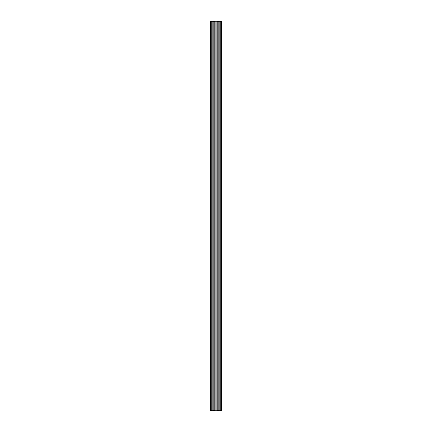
<?xml version="1.0" encoding="UTF-8"?>
<svg xmlns="http://www.w3.org/2000/svg" width="432" height="432" viewBox="0 0 432 432"><rect width="100%" height="100%" fill="white"/><g stroke="black" fill="none" stroke-linecap="round" stroke-linejoin="round"><path stroke-width="0.65" d="M221.384 21.6L221.384 410.4M220.828 21.6L220.828 410.4M219.942 21.6L219.942 410.4M218.786 21.6L218.786 410.4M217.442 21.6L217.442 410.4M216 21.6L216 410.4M214.558 21.6L214.558 410.4M213.214 21.6L213.214 410.4M212.058 21.6L212.058 410.4M211.172 21.6L211.172 410.4M210.616 21.6L210.616 410.4M221.578 21.6L210.422 21.6L210.422 410.4L221.578 410.4L221.578 21.6"/></g></svg>
